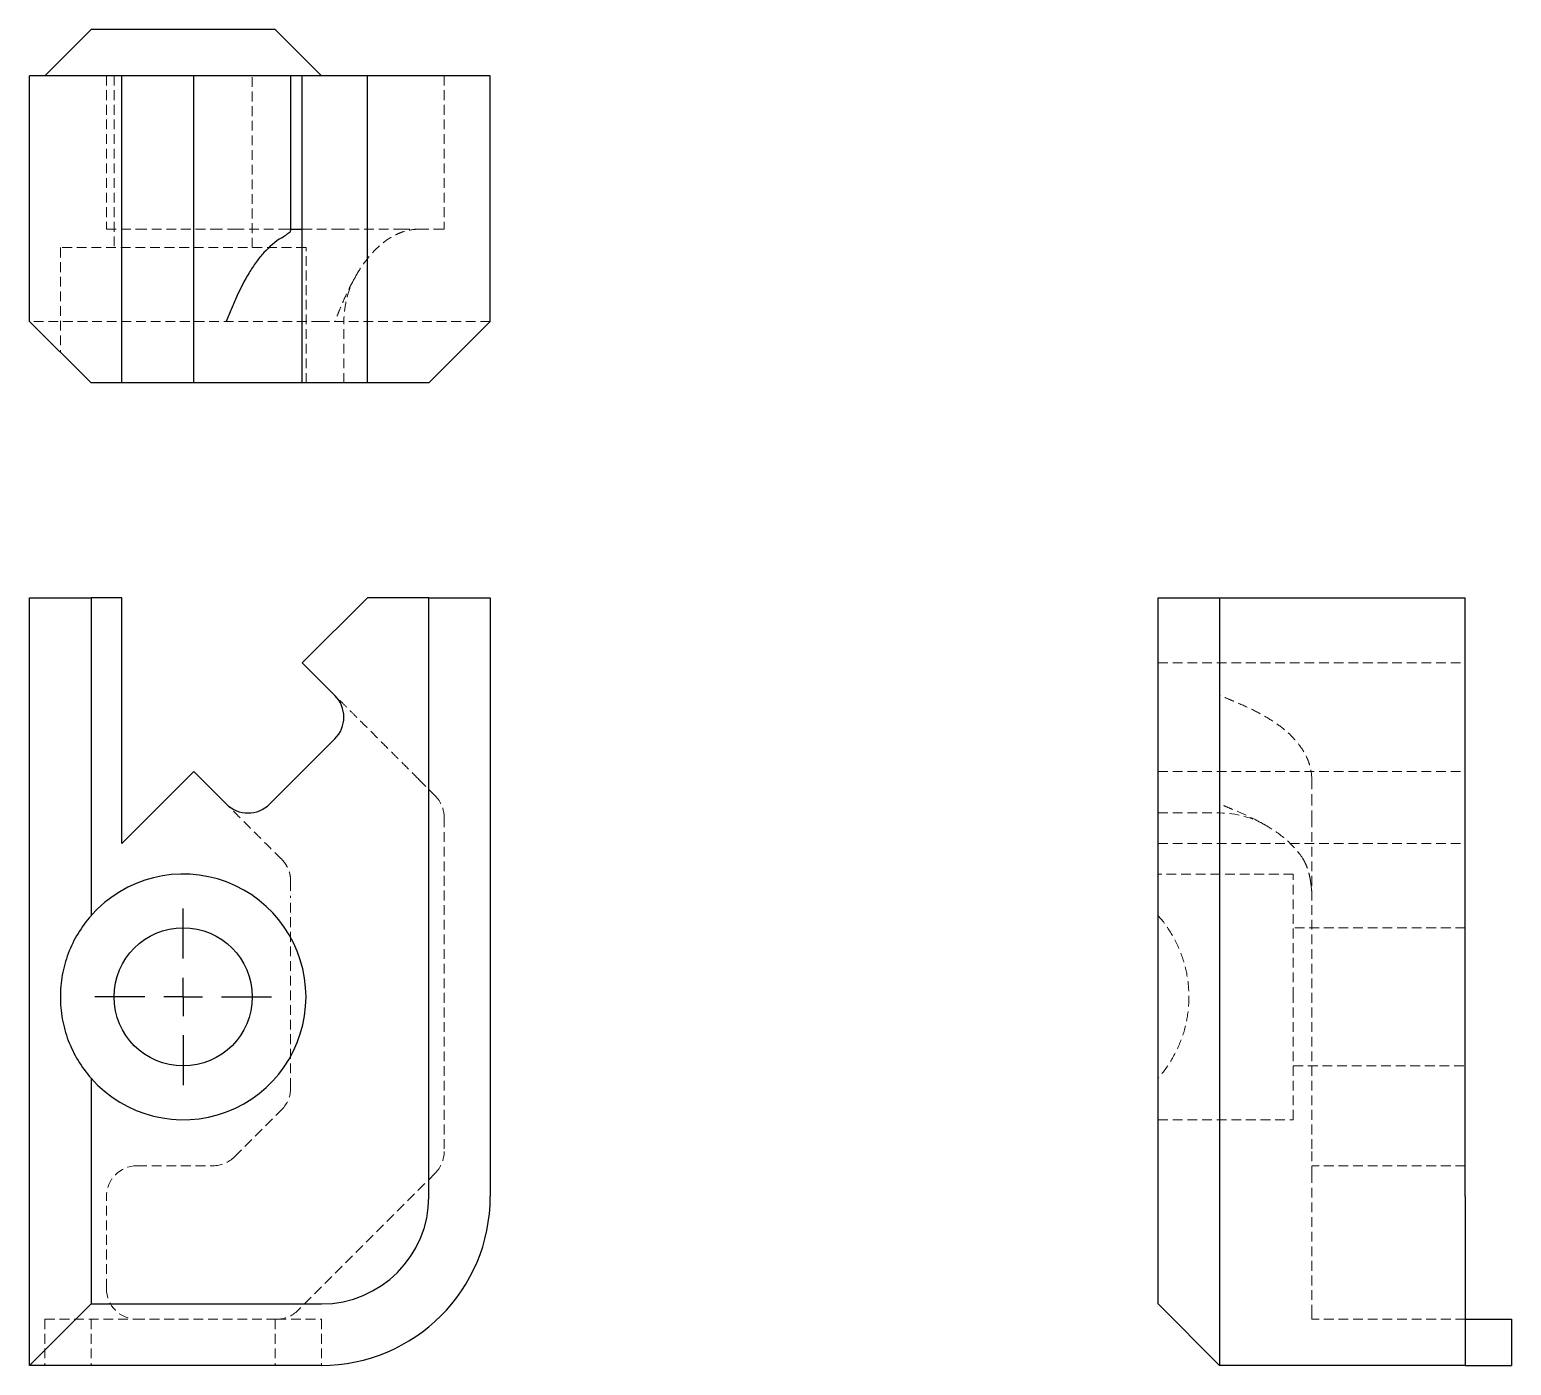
# Model space of a CAD drawing. Header units: millimetres. Extents: x 53 to 246, y 7 to 181.
import ezdxf

# ---------------------------------------------------------------- set-up
doc = ezdxf.new("R2010")
doc.units = ezdxf.units.MM
doc.linetypes.add('HIDDEN', pattern=[1.905, 1.27, -0.635])
doc.layers.add('10', color=7, linetype='Continuous')

# ---------------------------------------------------------------- blocks, each defined once
blk = doc.blocks.new('SW_CENTERMARKSYMBOL_0')
at = {"layer": '10', "color": 0}
for p, q in [((0, 5), (0, 11.5)), ((0, 0), (0, 2.5)), ((-5, 0), (-11.5, 0)), ((0, 0), (-2.5, 0)), ((0, 0), (0, -2.5)), ((0, 0), (2.5, 0)), ((5, 0), (11.5, 0)), ((0, -5), (0, -11.5))]:
    blk.add_line(p, q, dxfattribs=at)

msp = doc.modelspace()

# ---------------------------------------------------------------- linework, layer by layer
at = {"color": 7, "linetype": 'Continuous', "lineweight": 25}
for p, q in [((61, 181), (55, 175)), ((85, 181), (61, 181)), ((91, 175), (85, 181)), ((65, 175), (53, 175)), ((53, 143), (53, 175)), ((65, 135), (65, 175)), ((74.37, 175), (65, 175)), ((74.37, 135), (74.37, 175)), ((85.83, 175), (74.37, 175)), ((87, 175), (85.83, 175)), ((87, 175), (87, 154.84)), ((87.97, 175), (87, 175)), ((88.51, 175), (87.97, 175)), ((88.51, 135), (88.51, 175)), ((97, 175), (88.51, 175)), ((97, 135), (97, 175)), ((113, 175), (97, 175)), ((113, 143), (113, 175)), ((87, 155), (88.51, 155)), ((53, 143), (61, 135)), ((105, 135), (113, 143)), ((65, 135), (61, 135)), ((74.37, 135), (65, 135)), ((78.62, 135), (74.37, 135)), ((84.27, 135), (78.62, 135)), ((88.51, 135), (84.27, 135)), ((97, 135), (88.51, 135)), ((105, 135), (97, 135)), ((53, 7), (53, 107)), ((53, 107), (61, 107)), ((61, 107), (61, 65.58)), ((65, 107), (61, 107)), ((65, 75), (65, 107)), ((97, 107), (88.51, 98.51)), ((105, 107), (97, 107)), ((105, 29), (105, 107)), ((105, 107), (113, 107)), ((113, 107), (113, 29)), ((200, 29), (200, 107)), ((200, 107), (208, 107)), ((208, 107), (208, 29)), ((208, 107), (240, 107)), ((240, 29), (240, 107)), ((88.51, 98.51), (92.76, 94.27)), ((92.76, 88.62), (84.27, 80.13)), ((74.37, 84.37), (65, 75)), ((78.62, 80.13), (74.37, 84.37)), ((61, 44.42), (61, 15)), ((200, 15), (200, 29)), ((208, 29), (208, 7)), ((240, 29), (240, 7)), ((53, 7), (61, 15)), ((61, 15), (91, 15)), ((208, 7), (200, 15)), ((240, 13), (246, 13)), ((246, 13), (246, 7)), ((91, 7), (53, 7)), ((240, 7), (208, 7)), ((240, 7), (246, 7))]:
    msp.add_line(p, q, dxfattribs=at)
at = {"color": 7, "linetype": 'HIDDEN', "lineweight": 18}
for p, q in [((63, 175), (63, 155)), ((64, 175), (64, 152.6)), ((82, 152.6), (82, 175)), ((107, 175), (107, 155)), ((63, 155), (67, 155)), ((67, 155), (76.86, 155)), ((76.86, 155), (79.69, 155)), ((79.69, 155), (85.83, 155)), ((85.83, 155), (87, 155)), ((88.51, 155), (92.76, 155)), ((92.76, 155), (101.24, 155)), ((101.24, 155), (103.71, 155)), ((103.71, 155), (105.83, 155)), ((105.83, 155), (107, 155)), ((89, 152.6), (57, 152.6)), ((57, 152.6), (57, 139)), ((89, 135), (89, 152.6)), ((91, 143), (53, 143)), ((113, 143), (91, 143)), ((93.93, 135), (93.93, 143)), ((200, 98.51), (240, 98.51)), ((103.71, 83.32), (105.83, 81.2)), ((200, 84.37), (240, 84.37)), ((220, 83.32), (220, 81.2)), ((220, 81.2), (220, 78.37)), ((107, 78.37), (107, 34.86)), ((200, 78.96), (208, 78.96)), ((220, 78.37), (220, 34.86)), ((200, 75), (240, 75)), ((217.6, 71), (200, 71)), ((217.6, 55), (217.6, 71)), ((87, 43.14), (87, 67.95)), ((240, 64), (217.6, 64)), ((217.6, 39), (217.6, 55)), ((217.6, 46), (240, 46)), ((79.69, 34.17), (85.83, 40.31)), ((200, 39), (217.6, 39)), ((220, 34.86), (220, 32.03)), ((67, 33), (76.86, 33)), ((240, 33), (220, 33)), ((105.83, 32.03), (87.97, 14.17)), ((220, 32.03), (220, 14.17)), ((63, 17), (63, 29)), ((220, 14.17), (220, 13)), ((55, 13), (67, 13)), ((55, 13), (55, 7)), ((61, 13), (61, 7)), ((85.14, 13), (67, 13)), ((85, 13), (85, 7)), ((85.14, 13), (91, 13)), ((91, 13), (91, 7)), ((240, 13), (220, 13))]:
    msp.add_line(p, q, dxfattribs=at)
at = {"color": 7, "linetype": 'Continuous', "lineweight": 25}
msp.add_circle((73, 55), 9, dxfattribs=at)
at = {"color": 7, "linetype": 'HIDDEN', "lineweight": 18}
for centre, radius, start, end in [((105.93, 143), 12, 149.6092, 180), ((103, 78.37), 4, 0, 45), ((208, 66.96), 12, 59.6648, 90), ((83, 43.14), 4, 315, 0), ((103, 34.86), 4, 315, 0), ((67, 29), 4, 90, 180), ((76.86, 37), 4, 270, 315), ((67, 17), 4, 180, 270), ((85.14, 17), 4, 270, 315)]:
    msp.add_arc(centre, radius, start, end, dxfattribs=at)
at = {"color": 7, "linetype": 'Continuous', "lineweight": 25}
for centre, radius, start, end in [((89.93, 91.44), 4, 315, 45), ((81.44, 82.96), 4, 225, 315), ((73, 55), 16, 221.4096, 138.5904), ((91, 29), 22, 270, 0), ((91, 29), 14, 270, 0)]:
    msp.add_arc(centre, radius, start, end, dxfattribs=at)
for points, knots in [([(85.83, 153.89), (86.01, 154), (86.17, 154.1), (86.46, 154.3), (86.58, 154.39), (86.79, 154.55), (86.86, 154.62), (86.97, 154.74), (87, 154.79), (87, 154.84)], [0, 0, 0, 0, 0.25, 0.25, 0.5, 0.5, 0.75, 0.75, 1, 1, 1, 1]), ([(85.83, 153.89), (85, 153.38), (84.23, 152.73), (83.17, 151.56), (82.82, 151.14), (82.18, 150.26), (81.87, 149.8), (81, 148.36), (80.48, 147.33), (79.76, 145.73), (79.52, 145.19), (79.18, 144.37), (79.07, 144.1), (78.84, 143.55), (78.73, 143.27), (78.62, 143)], [0, 0, 0, 0, 0.25, 0.25, 0.375, 0.375, 0.5, 0.5, 0.75, 0.75, 0.875, 0.875, 0.9375, 0.9375, 1, 1, 1, 1]), ([(61, 65.58), (60.38, 64.88), (59.81, 64.1), (58.81, 62.45), (58.38, 61.57), (57.69, 59.75), (57.43, 58.8), (57.08, 56.9), (57, 55.94), (57, 55)], [0, 0, 0, 0, 0.25, 0.25, 0.5, 0.5, 0.75, 0.75, 1, 1, 1, 1]), ([(57, 55), (57, 54.06), (57.08, 53.1), (57.43, 51.2), (57.69, 50.25), (58.38, 48.43), (58.81, 47.55), (59.81, 45.9), (60.38, 45.12), (61, 44.42)], [0, 0, 0, 0, 0.25, 0.25, 0.5, 0.5, 0.75, 0.75, 1, 1, 1, 1])]:
    msp.add_open_spline(points, degree=3, knots=knots, dxfattribs=at)
at = {"color": 7, "linetype": 'HIDDEN', "lineweight": 18}
for points, knots in [([(103.71, 155), (103.1, 155), (102.49, 154.91), (101.6, 154.66), (101.31, 154.55), (100.72, 154.3), (100.43, 154.16), (99.59, 153.67), (99.05, 153.27), (98.27, 152.58), (98.02, 152.34), (97.54, 151.82), (97.3, 151.55), (96.62, 150.7), (96.2, 150.09), (95.4, 148.79), (95.03, 148.11), (94.33, 146.7), (94, 145.97), (93.53, 144.86), (93.37, 144.49), (93.06, 143.75), (92.91, 143.37), (92.76, 143)], [0, 0, 0, 0, 0.125, 0.125, 0.1875, 0.1875, 0.25, 0.25, 0.375, 0.375, 0.4375, 0.4375, 0.5, 0.5, 0.625, 0.625, 0.75, 0.75, 0.875, 0.875, 0.9375, 0.9375, 1, 1, 1, 1]), ([(103.71, 83.32), (103.1, 83.93), (102.49, 84.54), (101.6, 85.43), (101.31, 85.72), (100.72, 86.31), (100.43, 86.6), (99.59, 87.44), (99.05, 87.98), (98.27, 88.75), (98.02, 89.01), (97.54, 89.49), (97.3, 89.73), (96.62, 90.41), (96.2, 90.83), (95.4, 91.63), (95.03, 92), (94.33, 92.7), (94, 93.03), (93.53, 93.5), (93.37, 93.66), (93.06, 93.97), (92.91, 94.12), (92.76, 94.27)], [0, 0, 0, 0, 0.125, 0.125, 0.1875, 0.1875, 0.25, 0.25, 0.375, 0.375, 0.4375, 0.4375, 0.5, 0.5, 0.625, 0.625, 0.75, 0.75, 0.875, 0.875, 0.9375, 0.9375, 1, 1, 1, 1]), ([(220, 83.32), (220, 83.93), (219.91, 84.54), (219.66, 85.43), (219.55, 85.72), (219.3, 86.31), (219.16, 86.6), (218.67, 87.44), (218.27, 87.98), (217.58, 88.75), (217.34, 89.01), (216.82, 89.49), (216.55, 89.73), (215.7, 90.41), (215.09, 90.83), (213.79, 91.63), (213.11, 92), (211.7, 92.7), (210.97, 93.03), (209.86, 93.5), (209.49, 93.66), (208.75, 93.97), (208.37, 94.12), (208, 94.27)], [0, 0, 0, 0, 0.125, 0.125, 0.1875, 0.1875, 0.25, 0.25, 0.375, 0.375, 0.4375, 0.4375, 0.5, 0.5, 0.625, 0.625, 0.75, 0.75, 0.875, 0.875, 0.9375, 0.9375, 1, 1, 1, 1]), ([(85.83, 72.92), (85, 73.75), (84.23, 74.51), (83.17, 75.58), (82.82, 75.92), (82.18, 76.57), (81.87, 76.87), (81, 77.74), (80.48, 78.26), (79.76, 78.99), (79.52, 79.22), (79.18, 79.57), (79.07, 79.68), (78.84, 79.91), (78.73, 80.02), (78.62, 80.13)], [0, 0, 0, 0, 0.25, 0.25, 0.375, 0.375, 0.5, 0.5, 0.75, 0.75, 0.875, 0.875, 0.9375, 0.9375, 1, 1, 1, 1]), ([(218.89, 72.92), (218.38, 73.75), (217.73, 74.51), (216.56, 75.58), (216.14, 75.92), (215.26, 76.57), (214.8, 76.87), (213.36, 77.74), (212.33, 78.26), (210.73, 78.99), (210.19, 79.22), (209.37, 79.57), (209.1, 79.68), (208.55, 79.91), (208.27, 80.02), (208, 80.13)], [0, 0, 0, 0, 0.25, 0.25, 0.375, 0.375, 0.5, 0.5, 0.75, 0.75, 0.875, 0.875, 0.9375, 0.9375, 1, 1, 1, 1]), ([(85.83, 72.92), (86.01, 72.74), (86.17, 72.54), (86.46, 72.12), (86.58, 71.89), (86.79, 71.41), (86.86, 71.16), (86.97, 70.63), (87, 70.36), (87, 70.09)], [0, 0, 0, 0, 0.25, 0.25, 0.5, 0.5, 0.75, 0.75, 1, 1, 1, 1]), ([(218.89, 72.92), (219, 72.74), (219.1, 72.54), (219.3, 72.12), (219.39, 71.89), (219.55, 71.41), (219.62, 71.16), (219.74, 70.63), (219.79, 70.36), (219.84, 70.09)], [0, 0, 0, 0, 0.25, 0.25, 0.5, 0.5, 0.75, 0.75, 1, 1, 1, 1]), ([(200, 65.58), (200.62, 64.88), (201.19, 64.1), (202.19, 62.45), (202.62, 61.57), (203.31, 59.75), (203.57, 58.8), (203.92, 56.9), (204, 55.94), (204, 55)], [0, 0, 0, 0, 0.25, 0.25, 0.5, 0.5, 0.75, 0.75, 1, 1, 1, 1]), ([(204, 55), (204, 54.06), (203.92, 53.1), (203.57, 51.2), (203.31, 50.25), (202.62, 48.43), (202.19, 47.55), (201.19, 45.9), (200.62, 45.12), (200, 44.42)], [0, 0, 0, 0, 0.25, 0.25, 0.5, 0.5, 0.75, 0.75, 1, 1, 1, 1])]:
    msp.add_open_spline(points, degree=3, knots=knots, dxfattribs=at)
for points in [[(87, 70.09), (87, 69.38), (87, 68.67), (87, 67.95)], [(219.84, 70.09), (219.94, 69.38), (220, 68.67), (220, 67.95)]]:
    msp.add_open_spline(points, degree=3, dxfattribs=at)

# ---------------------------------------------------------------- block references
at = {"layer": '10'}
msp.add_blockref('SW_CENTERMARKSYMBOL_0', (73, 55), dxfattribs=at)

doc.saveas('drawing.dxf')
